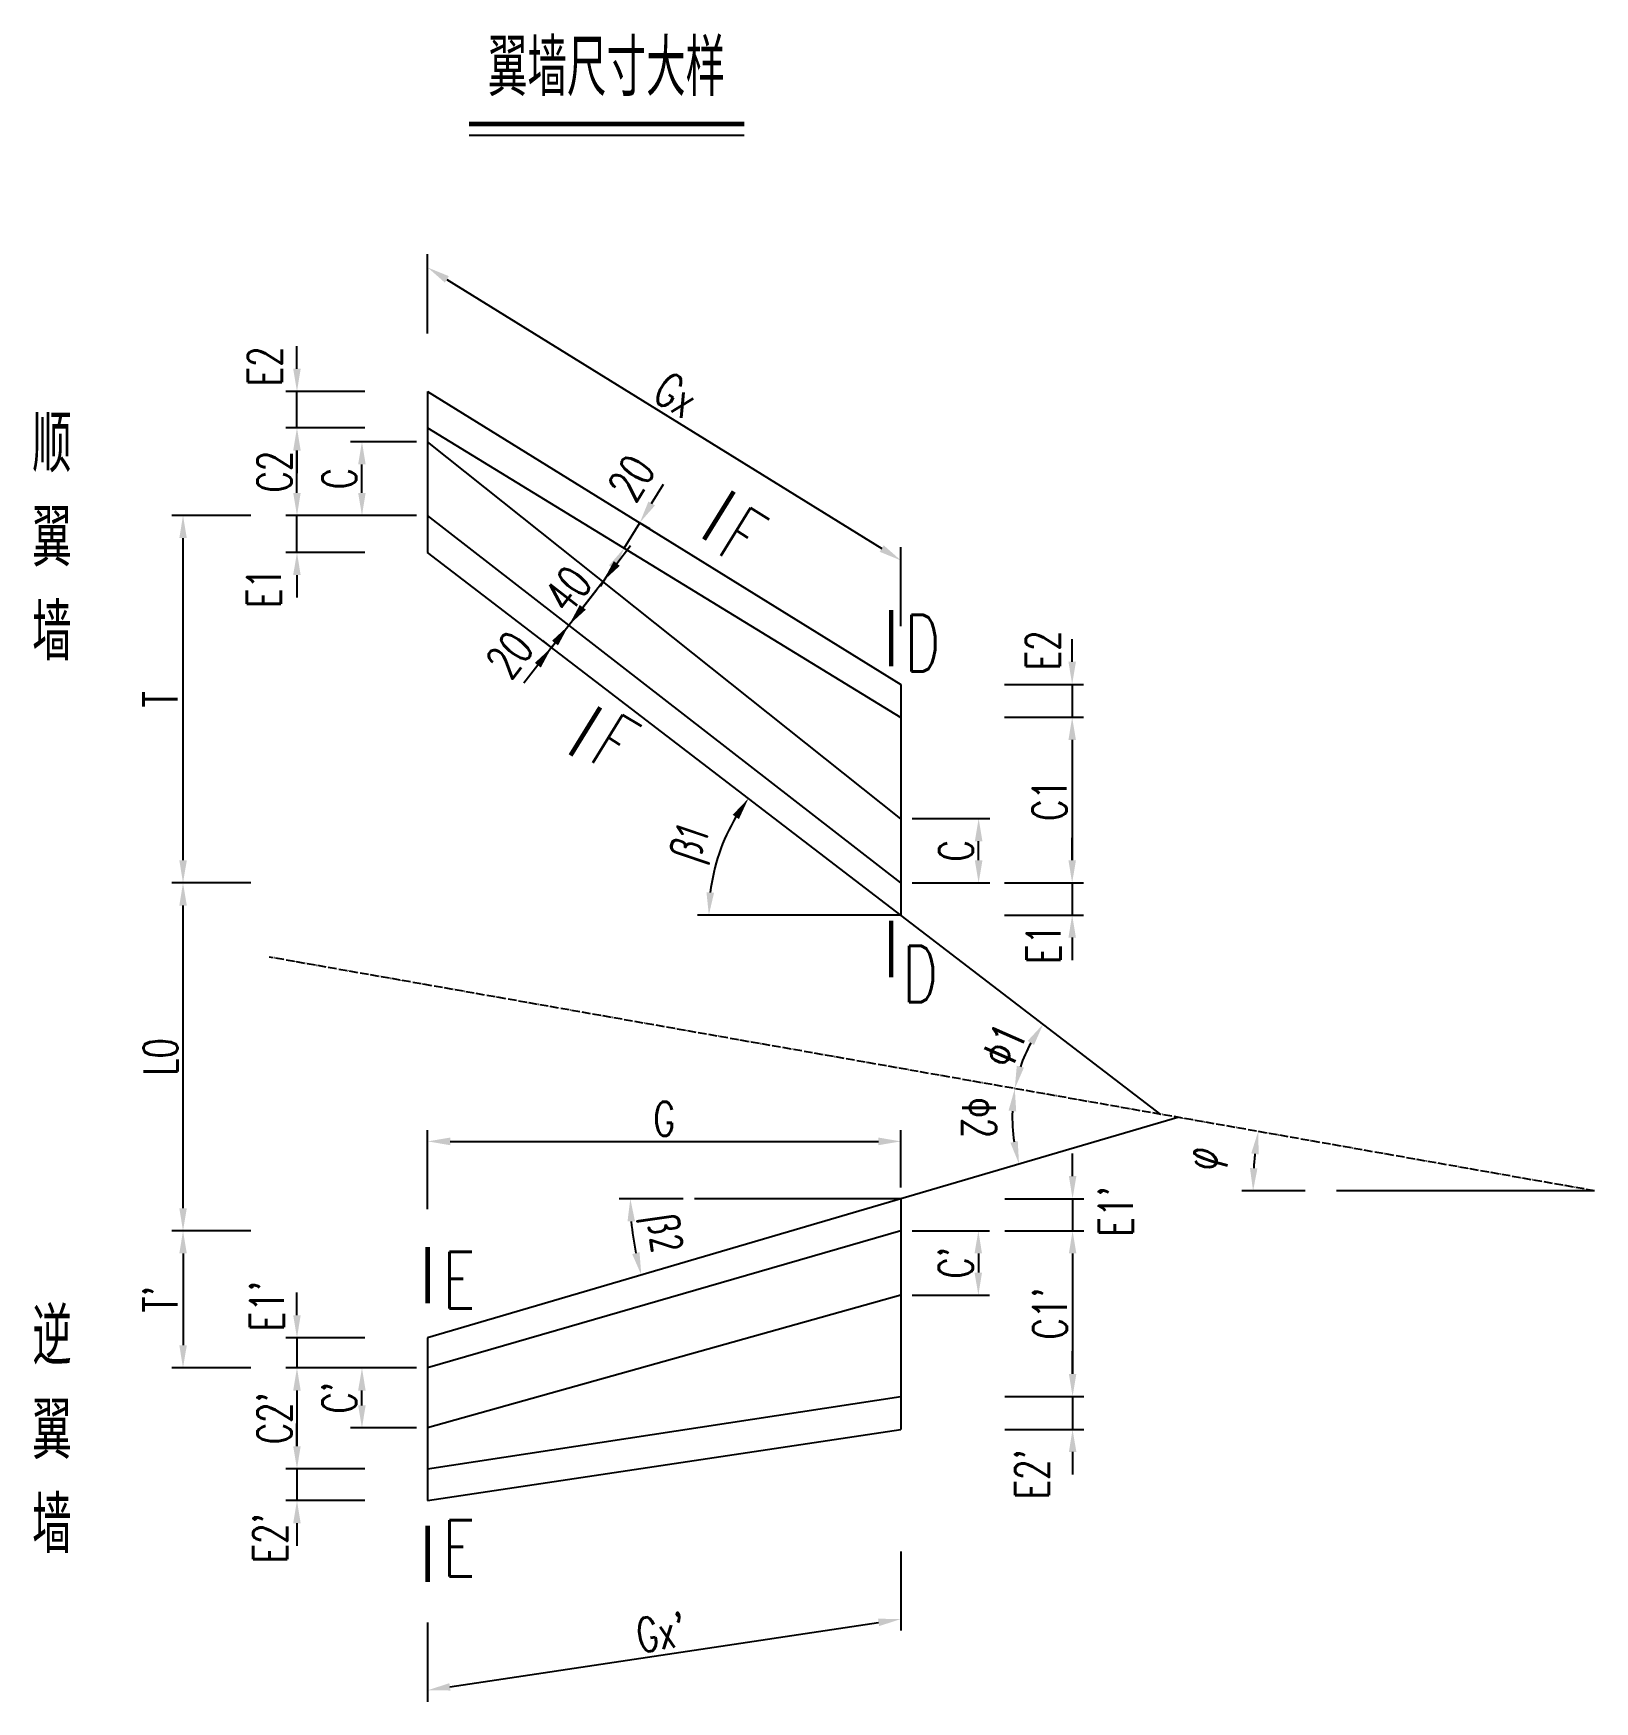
# Model space of a CAD drawing. Header units: millimetres. Extents: x -2053 to 14440, y -8588 to 380.
# Drawn here: x 751 to 1856, y -7816 to -6635 of the extents above; entities that cross this region are included whole.
import ezdxf
from ezdxf.enums import TextEntityAlignment as Align

# ---------------------------------------------------------------- set-up
doc = ezdxf.new("R2010")
doc.units = ezdxf.units.MM
doc.header["$LTSCALE"] = 0.25
doc.linetypes.add('ACAD_ISO04W100', pattern=[30, 24, -3, 0, -3])
for name, color, linetype in [('中心线', 3, 'ACAD_ISO04W100'), ('文字', 7, 'Continuous'), ('次轮廓线', 7, 'Continuous'), ('轮廓线', 1, 'Continuous')]:
    doc.layers.add(name, color=color, linetype=linetype)
doc.styles.get("Standard").update_dxf_attribs({"font": 'simplex1.shx', "width": 0.7, "bigfont": 'hztxt.shx'})
doc.dimstyles.new('1v80', dxfattribs={"dimscale": 8, "dimtxt": 3, "dimasz": 2, "dimexe": 1, "dimexo": 1, "dimgap": 0.5, "dimtad": 1, "dimdec": 1, "dimzin": 9, "dimdsep": 46, "dimtxsty": 'Standard', "dimcen": 0.5, "dimclrd": 256, "dimclre": 256, "dimclrt": 256, "dimadec": 1, "dimazin": 2, "dimtfac": 1, "dimtdec": 1, "dimtix": 1, "dimtmove": 2, "dimatfit": 3, "dimfxl": 0, "dimtolj": 1, "dimtzin": 0, "dimlwd": -1, "dimlwe": -1, "dimarcsym": 0})

# ---------------------------------------------------------------- blocks, each defined once
blk = doc.blocks.new('*D21')
at = {"layer": 'Defpoints', "color": 0}
for p in [(1030, -7002.7), (1241.9, -7202), (1287, -7259.3), (1365.1, -7259.3), (1549.2, -7400.4)]:
    blk.add_point(p, dxfattribs=at)
at = {"layer": '次轮廓线'}
blk.add_line((1277.1, -7259.3), (1221.1, -7259.3), dxfattribs=at)
blk.add_arc((1365.1, -7259.3), 135.9, 149.2944, 173.2525, dxfattribs=at)
for points in [[(1246, -7188.4), (1250.4, -7191.4), (1257.2, -7176.7)], [(1232.8, -7243.5), (1227.4, -7243.2), (1229.1, -7259.3)]]:
    blk.add_solid(points, dxfattribs=at)
at = {"layer": '次轮廓线', "insert": (1218.1, -7209.5), "char_height": 24, "attachment_point": 5, "rotation": 71.2735}
blk.add_mtext('\\A1;β1', dxfattribs=at)
blk = doc.blocks.new('*D22')
at = {"layer": 'Defpoints', "color": 0}
for p in [(1561.2, -7402.5), (1219, -7460.1), (1365.1, -7460.1), (1174.4, -7478.3), (1030, -7558.5)]:
    blk.add_point(p, dxfattribs=at)
at = {"layer": '次轮廓线'}
blk.add_line((1211, -7460.1), (1165.5, -7460.1), dxfattribs=at)
blk.add_arc((1365.1, -7460.1), 191.6, 184.7866, 191.5796, dxfattribs=at)
for points in [[(1171.5, -7476.2), (1176.8, -7476), (1173.5, -7460.1)], [(1180, -7497.9), (1174.8, -7499.2), (1181.3, -7514.1)]]:
    blk.add_solid(points, dxfattribs=at)
at = {"layer": '次轮廓线', "insert": (1194.5, -7484.6), "char_height": 24, "attachment_point": 5, "rotation": 278.1831}
blk.add_mtext('\\A1;β2', dxfattribs=at)
blk = doc.blocks.new('*D23')
at = {"layer": 'Defpoints', "color": 0}
for p in [(1030, -7002.7), (917.8, -7289), (1456.7, -7350.5), (1549.2, -7400.4), (1856.2, -7454.5)]:
    blk.add_point(p, dxfattribs=at)
at = {"layer": '次轮廓线'}
blk.add_arc((1549.2, -7400.4), 105.1, 151.2789, 161.2681, dxfattribs=at)
for points in [[(1454.8, -7348.4), (1459.3, -7351.3), (1465.8, -7336.5)], [(1452.2, -7367.3), (1447.1, -7366), (1445.7, -7382.1)]]:
    blk.add_solid(points, dxfattribs=at)
at = {"layer": '次轮廓线', "insert": (1438.2, -7351.6), "char_height": 24, "attachment_point": 5, "rotation": 66.2735}
blk.add_mtext('\\A1;Φ1', dxfattribs=at)
blk = doc.blocks.new('*D24')
at = {"layer": 'Defpoints', "color": 0}
for p in [(917.8, -7289), (1561.2, -7402.5), (1444.9, -7418), (1856.2, -7454.5), (1030, -7558.5)]:
    blk.add_point(p, dxfattribs=at)
at = {"layer": '次轮廓线'}
blk.add_arc((1561.2, -7402.5), 117.3, 177.8227, 188.5436, dxfattribs=at)
for points in [[(1441.3, -7397.7), (1446.7, -7398.3), (1445.7, -7382.1)], [(1447.8, -7419.3), (1442.6, -7420.5), (1448.7, -7435.5)]]:
    blk.add_solid(points, dxfattribs=at)
at = {"layer": '次轮廓线', "insert": (1420.4, -7402.9), "char_height": 24, "attachment_point": 5, "rotation": 270.1545}
blk.add_mtext('\\A1;Φ2', dxfattribs=at)
blk = doc.blocks.new('*D25')
at = {"layer": 'Defpoints', "color": 0}
for p in [(1010.7, -7305.4), (1616, -7426.4), (1659.3, -7454.5), (1856.2, -7454.5), (1856.2, -7454.5)]:
    blk.add_point(p, dxfattribs=at)
at = {"layer": '次轮廓线'}
blk.add_line((1651.3, -7454.5), (1606.4, -7454.5), dxfattribs=at)
blk.add_arc((1856.2, -7454.5), 241.9, 173.7907, 176.2093, dxfattribs=at)
for points in [[(1613.1, -7428), (1618.4, -7428.7), (1618, -7412.5)], [(1617.5, -7438.6), (1612.2, -7438.4), (1614.4, -7454.5)]]:
    blk.add_solid(points, dxfattribs=at)
at = {"layer": '次轮廓线', "insert": (1580.6, -7431.7), "char_height": 24, "attachment_point": 5, "rotation": 85.2637}
blk.add_mtext('\\A1;φ', dxfattribs=at)
blk = doc.blocks.new('*D26')
at = {"layer": 'Defpoints', "color": 0}
for p in [(1365.1, -7419.5), (1365.1, -7460.1), (1030, -7558.5)]:
    blk.add_point(p, dxfattribs=at)
at = {"layer": '次轮廓线'}
for p, q in [((1030, -7467.5), (1030, -7411.5)), ((1365.1, -7452.1), (1365.1, -7411.5)), ((1046, -7419.5), (1349.1, -7419.5))]:
    blk.add_line(p, q, dxfattribs=at)
for points in [[(1046, -7416.8), (1046, -7422.2), (1030, -7419.5)], [(1349.1, -7416.8), (1349.1, -7422.2), (1365.1, -7419.5)]]:
    blk.add_solid(points, dxfattribs=at)
at = {"layer": '次轮廓线', "insert": (1197.5, -7403.5), "char_height": 24, "attachment_point": 5}
blk.add_mtext('\\A1;G', dxfattribs=at)
blk = doc.blocks.new('*D27')
at = {"layer": 'Defpoints', "color": 0}
for p in [(1365.1, -7482.8), (856.8, -7579.8), (1030, -7579.8)]:
    blk.add_point(p, dxfattribs=at)
at = {"layer": '次轮廓线'}
for p, q in [((904.8, -7482.8), (848.8, -7482.8)), ((856.8, -7498.8), (856.8, -7563.8)), ((904.8, -7579.8), (848.8, -7579.8))]:
    blk.add_line(p, q, dxfattribs=at)
for points in [[(854.2, -7498.8), (859.5, -7498.8), (856.8, -7482.8)], [(854.2, -7563.8), (859.5, -7563.8), (856.8, -7579.8)]]:
    blk.add_solid(points, dxfattribs=at)
at = {"layer": '次轮廓线', "insert": (840.8, -7531.3), "char_height": 24, "attachment_point": 5, "rotation": 90}
blk.add_mtext("\\A1;T'", dxfattribs=at)
blk = doc.blocks.new('*D28')
at = {"layer": 'Defpoints', "color": 0}
for p in [(1030, -7558.5), (937.5, -7579.8), (1030, -7579.8)]:
    blk.add_point(p, dxfattribs=at)
at = {"layer": '次轮廓线'}
for p, q in [((937.5, -7542.5), (937.5, -7526.5)), ((985.5, -7558.5), (929.5, -7558.5)), ((937.5, -7558.5), (937.5, -7579.8)), ((985.5, -7579.8), (929.5, -7579.8)), ((937.5, -7595.8), (937.5, -7611.8))]:
    blk.add_line(p, q, dxfattribs=at)
for points in [[(934.8, -7542.5), (940.1, -7542.5), (937.5, -7558.5)], [(934.8, -7595.8), (940.1, -7595.8), (937.5, -7579.8)]]:
    blk.add_solid(points, dxfattribs=at)
at = {"layer": '次轮廓线', "insert": (916.2, -7536.1), "char_height": 24, "attachment_point": 5, "rotation": 90}
blk.add_mtext("\\A1;E1'", dxfattribs=at)
blk = doc.blocks.new('*D29')
at = {"layer": 'Defpoints', "color": 0}
for p in [(1030, -7579.8), (937.5, -7651.2), (1030, -7651.2)]:
    blk.add_point(p, dxfattribs=at)
at = {"layer": '次轮廓线'}
for p, q in [((985.5, -7579.8), (929.5, -7579.8)), ((937.5, -7595.8), (937.5, -7635.2)), ((985.5, -7651.2), (929.5, -7651.2))]:
    blk.add_line(p, q, dxfattribs=at)
for points in [[(934.8, -7595.8), (940.1, -7595.8), (937.5, -7579.8)], [(934.8, -7635.2), (940.1, -7635.2), (937.5, -7651.2)]]:
    blk.add_solid(points, dxfattribs=at)
at = {"layer": '次轮廓线', "insert": (921.5, -7615.5), "char_height": 24, "attachment_point": 5, "rotation": 90}
blk.add_mtext("\\A1;C2'", dxfattribs=at)
blk = doc.blocks.new('*D30')
at = {"layer": 'Defpoints', "color": 0}
for p in [(1030, -7651.2), (937.5, -7673.7), (1030, -7673.7)]:
    blk.add_point(p, dxfattribs=at)
at = {"layer": '次轮廓线'}
for p, q in [((937.5, -7635.2), (937.5, -7619.2)), ((985.5, -7651.2), (929.5, -7651.2)), ((937.5, -7651.2), (937.5, -7673.7)), ((985.5, -7673.7), (929.5, -7673.7)), ((937.5, -7689.7), (937.5, -7705.7))]:
    blk.add_line(p, q, dxfattribs=at)
for points in [[(934.8, -7635.2), (940.1, -7635.2), (937.5, -7651.2)], [(934.8, -7689.7), (940.1, -7689.7), (937.5, -7673.7)]]:
    blk.add_solid(points, dxfattribs=at)
at = {"layer": '次轮廓线', "insert": (918.5, -7700.4), "char_height": 24, "attachment_point": 5, "rotation": 90}
blk.add_mtext("\\A1;E2'", dxfattribs=at)
blk = doc.blocks.new('*D31')
at = {"layer": 'Defpoints', "color": 0}
for p in [(983.5, -7579.8), (1030, -7579.8), (1030, -7622.3)]:
    blk.add_point(p, dxfattribs=at)
at = {"layer": '次轮廓线'}
for p, q in [((1022, -7579.8), (975.5, -7579.8)), ((983.5, -7606.3), (983.5, -7595.8)), ((1022, -7622.3), (975.5, -7622.3))]:
    blk.add_line(p, q, dxfattribs=at)
for points in [[(980.8, -7595.8), (986.1, -7595.8), (983.5, -7579.8)], [(980.8, -7606.3), (986.1, -7606.3), (983.5, -7622.3)]]:
    blk.add_solid(points, dxfattribs=at)
at = {"layer": '次轮廓线', "insert": (967.5, -7601), "char_height": 24, "attachment_point": 5, "rotation": 90}
blk.add_mtext("\\A1;C'", dxfattribs=at)
blk = doc.blocks.new('*D32')
at = {"layer": 'Defpoints', "color": 0}
for p in [(1365.1, -7623.3), (1030, -7673.7), (1365.1, -7757.5)]:
    blk.add_point(p, dxfattribs=at)
at = {"layer": '次轮廓线'}
for p, q in [((1365.1, -7709.6), (1365.1, -7765.6)), ((1030, -7760), (1030, -7816)), ((1045.8, -7805.5), (1349.3, -7759.9))]:
    blk.add_line(p, q, dxfattribs=at)
for points in [[(1348.9, -7757.3), (1349.7, -7762.5), (1365.1, -7757.5)], [(1045.4, -7802.9), (1046.2, -7808.1), (1030, -7807.9)]]:
    blk.add_solid(points, dxfattribs=at)
at = {"layer": '次轮廓线', "insert": (1195.2, -7766.9), "char_height": 24, "attachment_point": 5, "rotation": 8.5453}
blk.add_mtext("\\A1;Gx'", dxfattribs=at)
blk = doc.blocks.new('*D33')
at = {"layer": 'Defpoints', "color": 0}
for p in [(1365.1, -7460.1), (1365.1, -7482.8), (1486.6, -7482.8)]:
    blk.add_point(p, dxfattribs=at)
at = {"layer": '次轮廓线'}
for p, q in [((1486.6, -7444.1), (1486.6, -7428.1)), ((1438.6, -7460.1), (1494.6, -7460.1)), ((1486.6, -7460.1), (1486.6, -7482.8)), ((1438.6, -7482.8), (1494.6, -7482.8)), ((1486.6, -7498.8), (1486.6, -7514.8))]:
    blk.add_line(p, q, dxfattribs=at)
for points in [[(1484, -7444.1), (1489.3, -7444.1), (1486.6, -7460.1)], [(1484, -7498.8), (1489.3, -7498.8), (1486.6, -7482.8)]]:
    blk.add_solid(points, dxfattribs=at)
at = {"layer": '次轮廓线', "insert": (1517.2, -7469.1), "char_height": 24, "attachment_point": 5, "rotation": 90}
blk.add_mtext("\\A1;E1'", dxfattribs=at)
blk = doc.blocks.new('*D34')
at = {"layer": 'Defpoints', "color": 0}
for p in [(1365.1, -7482.8), (1365.1, -7600), (1486.6, -7600)]:
    blk.add_point(p, dxfattribs=at)
at = {"layer": '次轮廓线'}
for p, q in [((1438.6, -7482.8), (1494.6, -7482.8)), ((1486.6, -7498.8), (1486.6, -7584)), ((1438.6, -7600), (1494.6, -7600))]:
    blk.add_line(p, q, dxfattribs=at)
for points in [[(1484, -7498.8), (1489.3, -7498.8), (1486.6, -7482.8)], [(1484, -7584), (1489.3, -7584), (1486.6, -7600)]]:
    blk.add_solid(points, dxfattribs=at)
at = {"layer": '次轮廓线', "insert": (1470.6, -7541.4), "char_height": 24, "attachment_point": 5, "rotation": 90}
blk.add_mtext("\\A1;C1'", dxfattribs=at)
blk = doc.blocks.new('*D35')
at = {"layer": 'Defpoints', "color": 0}
for p in [(1365.1, -7600), (1365.1, -7623.3), (1486.6, -7623.3)]:
    blk.add_point(p, dxfattribs=at)
at = {"layer": '次轮廓线'}
for p, q in [((1486.6, -7584), (1486.6, -7568)), ((1438.6, -7600), (1494.6, -7600)), ((1486.6, -7600), (1486.6, -7623.3)), ((1438.6, -7623.3), (1494.6, -7623.3)), ((1486.6, -7639.3), (1486.6, -7655.3))]:
    blk.add_line(p, q, dxfattribs=at)
for points in [[(1484, -7584), (1489.3, -7584), (1486.6, -7600)], [(1484, -7639.3), (1489.3, -7639.3), (1486.6, -7623.3)]]:
    blk.add_solid(points, dxfattribs=at)
at = {"layer": '次轮廓线', "insert": (1457.9, -7655.1), "char_height": 24, "attachment_point": 5, "rotation": 90}
blk.add_mtext("\\A1;E2'", dxfattribs=at)
blk = doc.blocks.new('*D36')
at = {"layer": 'Defpoints', "color": 0}
for p in [(1365.1, -7482.8), (1365.1, -7528.3), (1419.9, -7528.3)]:
    blk.add_point(p, dxfattribs=at)
at = {"layer": '次轮廓线'}
for p, q in [((1373.1, -7482.8), (1427.9, -7482.8)), ((1419.9, -7498.8), (1419.9, -7512.3)), ((1373.1, -7528.3), (1427.9, -7528.3))]:
    blk.add_line(p, q, dxfattribs=at)
for points in [[(1417.2, -7498.8), (1422.5, -7498.8), (1419.9, -7482.8)], [(1417.2, -7512.3), (1422.5, -7512.3), (1419.9, -7528.3)]]:
    blk.add_solid(points, dxfattribs=at)
at = {"layer": '次轮廓线', "insert": (1403.9, -7505.5), "char_height": 24, "attachment_point": 5, "rotation": 90}
blk.add_mtext("\\A1;C'", dxfattribs=at)
blk = doc.blocks.new('*D37')
at = {"layer": 'Defpoints', "color": 0}
for p in [(856.8, -7236.6), (1365.1, -7236.6), (1365.1, -7482.8)]:
    blk.add_point(p, dxfattribs=at)
at = {"layer": '次轮廓线'}
for p, q in [((904.8, -7236.6), (848.8, -7236.6)), ((856.8, -7466.8), (856.8, -7252.6)), ((904.8, -7482.8), (848.8, -7482.8))]:
    blk.add_line(p, q, dxfattribs=at)
for points in [[(854.2, -7252.6), (859.5, -7252.6), (856.8, -7236.6)], [(854.2, -7466.8), (859.5, -7466.8), (856.8, -7482.8)]]:
    blk.add_solid(points, dxfattribs=at)
at = {"layer": '次轮廓线', "insert": (840.8, -7359.7), "char_height": 24, "attachment_point": 5, "rotation": 90}
blk.add_mtext('\\A1;L0', dxfattribs=at)
blk = doc.blocks.new('*D38')
at = {"layer": 'Defpoints', "color": 0}
for p in [(856.8, -6976.6), (1030, -6976.6), (1365.1, -7236.6)]:
    blk.add_point(p, dxfattribs=at)
at = {"layer": '次轮廓线'}
for p, q in [((904.8, -6976.6), (848.8, -6976.6)), ((856.8, -7220.6), (856.8, -6992.6)), ((904.8, -7236.6), (848.8, -7236.6))]:
    blk.add_line(p, q, dxfattribs=at)
for points in [[(854.2, -6992.6), (859.5, -6992.6), (856.8, -6976.6)], [(854.2, -7220.6), (859.5, -7220.6), (856.8, -7236.6)]]:
    blk.add_solid(points, dxfattribs=at)
at = {"layer": '次轮廓线', "insert": (840.8, -7106.6), "char_height": 24, "attachment_point": 5, "rotation": 90}
blk.add_mtext('\\A1;T', dxfattribs=at)
blk = doc.blocks.new('*D39')
at = {"layer": 'Defpoints', "color": 0}
for p in [(937.5, -6976.6), (1030, -6976.6), (1030, -7002.7)]:
    blk.add_point(p, dxfattribs=at)
at = {"layer": '次轮廓线'}
for p, q in [((937.5, -6960.6), (937.5, -6944.6)), ((985.5, -6976.6), (929.5, -6976.6)), ((937.5, -7002.7), (937.5, -6976.6)), ((985.5, -7002.7), (929.5, -7002.7)), ((937.5, -7018.7), (937.5, -7034.7))]:
    blk.add_line(p, q, dxfattribs=at)
for points in [[(934.8, -6960.6), (940.1, -6960.6), (937.5, -6976.6)], [(934.8, -7018.7), (940.1, -7018.7), (937.5, -7002.7)]]:
    blk.add_solid(points, dxfattribs=at)
at = {"layer": '次轮廓线', "insert": (914.1, -7027.9), "char_height": 24, "attachment_point": 5, "rotation": 90}
blk.add_mtext('\\A1;E1', dxfattribs=at)
blk = doc.blocks.new('*D40')
at = {"layer": 'Defpoints', "color": 0}
for p in [(937.5, -6914.6), (1030, -6914.6), (1030, -6976.6)]:
    blk.add_point(p, dxfattribs=at)
at = {"layer": '次轮廓线'}
for p, q in [((985.5, -6914.6), (929.5, -6914.6)), ((937.5, -6960.6), (937.5, -6930.6)), ((985.5, -6976.6), (929.5, -6976.6))]:
    blk.add_line(p, q, dxfattribs=at)
for points in [[(934.8, -6930.6), (940.1, -6930.6), (937.5, -6914.6)], [(934.8, -6960.6), (940.1, -6960.6), (937.5, -6976.6)]]:
    blk.add_solid(points, dxfattribs=at)
at = {"layer": '次轮廓线', "insert": (921.5, -6945.6), "char_height": 24, "attachment_point": 5, "rotation": 90}
blk.add_mtext('\\A1;C2', dxfattribs=at)
blk = doc.blocks.new('*D41')
at = {"layer": 'Defpoints', "color": 0}
for p in [(937.5, -6888.8), (1030, -6888.8), (1030, -6914.6)]:
    blk.add_point(p, dxfattribs=at)
at = {"layer": '次轮廓线'}
for p, q in [((937.5, -6872.8), (937.5, -6856.8)), ((985.5, -6888.8), (929.5, -6888.8)), ((937.5, -6914.6), (937.5, -6888.8)), ((985.5, -6914.6), (929.5, -6914.6)), ((937.5, -6930.6), (937.5, -6946.6))]:
    blk.add_line(p, q, dxfattribs=at)
for points in [[(934.8, -6872.8), (940.1, -6872.8), (937.5, -6888.8)], [(934.8, -6930.6), (940.1, -6930.6), (937.5, -6914.6)]]:
    blk.add_solid(points, dxfattribs=at)
at = {"layer": '次轮廓线', "insert": (914.7, -6871), "char_height": 24, "attachment_point": 5, "rotation": 90}
blk.add_mtext('\\A1;E2', dxfattribs=at)
blk = doc.blocks.new('*D42')
at = {"layer": 'Defpoints', "color": 0}
for p in [(983.5, -6924.4), (1030, -6924.4), (1030, -6976.6)]:
    blk.add_point(p, dxfattribs=at)
at = {"layer": '次轮廓线'}
for p, q in [((1022, -6924.4), (975.5, -6924.4)), ((983.5, -6960.6), (983.5, -6940.4)), ((1022, -6976.6), (975.5, -6976.6))]:
    blk.add_line(p, q, dxfattribs=at)
for points in [[(980.8, -6940.4), (986.1, -6940.4), (983.5, -6924.4)], [(980.8, -6960.6), (986.1, -6960.6), (983.5, -6976.6)]]:
    blk.add_solid(points, dxfattribs=at)
at = {"layer": '次轮廓线', "insert": (967.5, -6950.5), "char_height": 24, "attachment_point": 5, "rotation": 90}
blk.add_mtext('\\A1;C', dxfattribs=at)
blk = doc.blocks.new('*D43')
at = {"layer": 'Defpoints', "color": 0}
for p in [(1030, -6888.8), (1365.1, -7008.4), (1365.1, -7096.1)]:
    blk.add_point(p, dxfattribs=at)
at = {"layer": '次轮廓线'}
for p, q in [((1030, -6847.7), (1030, -6791.7)), ((1043.6, -6809.5), (1351.5, -7000)), ((1365.1, -7055), (1365.1, -6999))]:
    blk.add_line(p, q, dxfattribs=at)
for points in [[(1045, -6807.2), (1042.2, -6811.8), (1030, -6801.1)], [(1352.9, -6997.7), (1350.1, -7002.3), (1365.1, -7008.4)]]:
    blk.add_solid(points, dxfattribs=at)
at = {"layer": '次轮廓线', "insert": (1206, -6891.1), "char_height": 24, "attachment_point": 5, "rotation": 328.2526}
blk.add_mtext('\\A1;Gx', dxfattribs=at)
blk = doc.blocks.new('*D44')
at = {"layer": 'Defpoints', "color": 0}
for p in [(1130, -7054.2), (1130, -7054.2), (1117.8, -7069.9)]:
    blk.add_point(p, dxfattribs=at)
at = {"layer": '次轮廓线'}
for p, q in [((1139.8, -7041.6), (1149.7, -7028.9)), ((1117.8, -7069.9), (1130, -7054.2)), ((1130, -7054.2), (1123.7, -7049.3)), ((1117.8, -7069.9), (1111.5, -7065)), ((1108, -7082.6), (1098.2, -7095.2))]:
    blk.add_line(p, q, dxfattribs=at)
for points in [[(1137.7, -7039.9), (1142, -7043.2), (1130, -7054.2)], [(1105.9, -7080.9), (1110.1, -7084.2), (1117.8, -7069.9)]]:
    blk.add_solid(points, dxfattribs=at)
at = {"layer": '次轮廓线', "insert": (1088.1, -7075.1), "char_height": 24, "attachment_point": 5, "rotation": 52.1867}
blk.add_mtext('\\A1;20', dxfattribs=at)
blk = doc.blocks.new('*D45')
at = {"layer": 'Defpoints', "color": 0}
for p in [(1154.1, -7023.2), (1156, -7024.7), (1130, -7054.2)]:
    blk.add_point(p, dxfattribs=at)
at = {"layer": '次轮廓线'}
for p, q in [((1163.9, -7010.6), (1173.7, -6997.9)), ((1130, -7054.2), (1154.1, -7023.2)), ((1154.1, -7023.2), (1147.8, -7018.3)), ((1130, -7054.2), (1123.7, -7049.3)), ((1120.2, -7066.8), (1110.4, -7079.5))]:
    blk.add_line(p, q, dxfattribs=at)
for points in [[(1161.8, -7008.9), (1166, -7012.2), (1154.1, -7023.2)], [(1118.1, -7065.2), (1122.3, -7068.5), (1130, -7054.2)]]:
    blk.add_solid(points, dxfattribs=at)
at = {"layer": '次轮廓线', "insert": (1129.4, -7028.9), "char_height": 24, "attachment_point": 5, "rotation": 52.1867}
blk.add_mtext('\\A1;40', dxfattribs=at)
blk = doc.blocks.new('*D46')
at = {"layer": 'Defpoints', "color": 0}
for p in [(1174.1, -6977.9), (1180.2, -6981.7), (1163, -6995.9)]:
    blk.add_point(p, dxfattribs=at)
at = {"layer": '次轮廓线'}
for p, q in [((1188.6, -6968.1), (1197, -6954.5)), ((1169.1, -6999.7), (1180.2, -6981.7)), ((1180.2, -6981.7), (1187, -6985.9)), ((1169.1, -6999.7), (1175.9, -7003.9)), ((1160.6, -7013.3), (1152.2, -7026.9))]:
    blk.add_line(p, q, dxfattribs=at)
for points in [[(1186.3, -6966.7), (1190.9, -6969.5), (1180.2, -6981.7)], [(1158.4, -7011.9), (1162.9, -7014.7), (1169.1, -6999.7)]]:
    blk.add_solid(points, dxfattribs=at)
at = {"layer": '次轮廓线', "insert": (1174.3, -6950), "char_height": 24, "attachment_point": 5, "rotation": 58.2526}
blk.add_mtext('\\A1;20', dxfattribs=at)
blk = doc.blocks.new('*D47')
at = {"layer": 'Defpoints', "color": 0}
for p in [(1365.1, -7096.1), (1365.1, -7119.4), (1486.3, -7119.4)]:
    blk.add_point(p, dxfattribs=at)
at = {"layer": '次轮廓线'}
for p, q in [((1486.3, -7080.1), (1486.3, -7064.1)), ((1438.3, -7096.1), (1494.3, -7096.1)), ((1486.3, -7096.1), (1486.3, -7119.4)), ((1438.3, -7119.4), (1494.3, -7119.4)), ((1486.3, -7135.4), (1486.3, -7151.4))]:
    blk.add_line(p, q, dxfattribs=at)
for points in [[(1483.7, -7080.1), (1489, -7080.1), (1486.3, -7096.1)], [(1483.7, -7135.4), (1489, -7135.4), (1486.3, -7119.4)]]:
    blk.add_solid(points, dxfattribs=at)
at = {"layer": '次轮廓线', "insert": (1465.5, -7072), "char_height": 24, "attachment_point": 5, "rotation": 90}
blk.add_mtext('\\A1;E2', dxfattribs=at)
blk = doc.blocks.new('*D48')
at = {"layer": 'Defpoints', "color": 0}
for p in [(1365.1, -7119.4), (1365.1, -7236.6), (1486.3, -7236.6)]:
    blk.add_point(p, dxfattribs=at)
at = {"layer": '次轮廓线'}
for p, q in [((1438.3, -7119.4), (1494.3, -7119.4)), ((1486.3, -7135.4), (1486.3, -7220.6)), ((1438.3, -7236.6), (1494.3, -7236.6))]:
    blk.add_line(p, q, dxfattribs=at)
for points in [[(1483.7, -7135.4), (1489, -7135.4), (1486.3, -7119.4)], [(1483.7, -7220.6), (1489, -7220.6), (1486.3, -7236.6)]]:
    blk.add_solid(points, dxfattribs=at)
at = {"layer": '次轮廓线', "insert": (1470.3, -7178), "char_height": 24, "attachment_point": 5, "rotation": 90}
blk.add_mtext('\\A1;C1', dxfattribs=at)
blk = doc.blocks.new('*D49')
at = {"layer": 'Defpoints', "color": 0}
for p in [(1365.1, -7236.6), (1365.1, -7259.3), (1486.3, -7259.3)]:
    blk.add_point(p, dxfattribs=at)
at = {"layer": '次轮廓线'}
for p, q in [((1486.3, -7220.6), (1486.3, -7204.6)), ((1438.3, -7236.6), (1494.3, -7236.6)), ((1486.3, -7236.6), (1486.3, -7259.3)), ((1438.3, -7259.3), (1494.3, -7259.3)), ((1486.3, -7275.3), (1486.3, -7291.3))]:
    blk.add_line(p, q, dxfattribs=at)
for points in [[(1483.7, -7220.6), (1489, -7220.6), (1486.3, -7236.6)], [(1483.7, -7275.3), (1489, -7275.3), (1486.3, -7259.3)]]:
    blk.add_solid(points, dxfattribs=at)
at = {"layer": '次轮廓线', "insert": (1466, -7279.9), "char_height": 24, "attachment_point": 5, "rotation": 90}
blk.add_mtext('\\A1;E1', dxfattribs=at)
blk = doc.blocks.new('*D50')
at = {"layer": 'Defpoints', "color": 0}
for p in [(1365.1, -7191.1), (1420.1, -7191.1), (1365.1, -7236.6)]:
    blk.add_point(p, dxfattribs=at)
at = {"layer": '次轮廓线'}
for p, q in [((1373.1, -7191.1), (1428.1, -7191.1)), ((1420.1, -7220.6), (1420.1, -7207.1)), ((1373.1, -7236.6), (1428.1, -7236.6))]:
    blk.add_line(p, q, dxfattribs=at)
for points in [[(1417.4, -7207.1), (1422.8, -7207.1), (1420.1, -7191.1)], [(1417.4, -7220.6), (1422.8, -7220.6), (1420.1, -7236.6)]]:
    blk.add_solid(points, dxfattribs=at)
at = {"layer": '次轮廓线', "insert": (1404.1, -7213.9), "char_height": 24, "attachment_point": 5, "rotation": 90}
blk.add_mtext('\\A1;C', dxfattribs=at)

msp = doc.modelspace()

# ---------------------------------------------------------------- linework, layer by layer
at = {"layer": '中心线'}
msp.add_line((1856.24, -7454.51), (917.83, -7289.05), dxfattribs=at)
at = {"layer": '文字'}
msp.add_line((1059.31, -6707.55), (1254.1, -6707.55), dxfattribs=at)
at = {"layer": '文字', "const_width": 3.2}
for points in [[(1059.31, -6699.55), (1254.1, -6699.55)], [(1225.68, -6993.62), (1246.73, -6959.61)], [(1358.14, -7083.41), (1358.14, -7043.41)], [(1131.17, -7146.38), (1152.21, -7112.36)], [(1358.14, -7303.4), (1358.14, -7263.4)], [(1030, -7534.2), (1030, -7494.2)], [(1030, -7731.39), (1030, -7691.39)]]:
    msp.add_lwpolyline(points, dxfattribs=at)
at = {"layer": '次轮廓线'}
for p, q in [((1365.09, -7259.35), (1263.12, -7259.35)), ((1365.09, -7460.08), (1219.04, -7460.08)), ((1856.24, -7454.51), (1673.56, -7454.51))]:
    msp.add_line(p, q, dxfattribs=at)
at = {"layer": '轮廓线'}
for p, q in [((1030, -6888.76), (1030, -7002.66)), ((1030, -6888.76), (1365.09, -7096.09)), ((1030, -6914.63), (1365.09, -7119.42)), ((1365.09, -7191.14), (1030, -6924.38)), ((1365.09, -7236.61), (1030, -6976.57)), ((1549.19, -7400.37), (1030, -7002.66)), ((1365.09, -7096.09), (1365.09, -7259.35)), ((1561.19, -7402.49), (1030, -7558.49)), ((1365.09, -7460.08), (1365.09, -7623.33)), ((1365.09, -7482.81), (1030, -7579.76)), ((1365.09, -7528.28), (1030, -7622.32)), ((1030, -7558.49), (1030, -7673.68)), ((1030, -7651.21), (1365.09, -7600.01)), ((1030, -7673.68), (1365.09, -7623.33))]:
    msp.add_line(p, q, dxfattribs=at)

# ---------------------------------------------------------------- texts
at = {"layer": '文字', "width": 0.7}
msp.add_text('翼墙尺寸大样', height=40, dxfattribs=at).set_placement((1156.65, -6691.71), align=Align.BOTTOM_CENTER)
for p in [(1253.22, -6991.26), (1162.61, -7137.7)]:
    msp.add_text('F', height=40, rotation=328.25259, dxfattribs=at).set_placement(p, align=Align.MIDDLE_CENTER)
for s, p in [('D', (1380.32, -7066.91)), ('D', (1378.77, -7301.07)), ('E', (1052.18, -7517.7)), ('E', (1052.18, -7707.47))]:
    msp.add_text(s, height=40, dxfattribs=at).set_placement(p, align=Align.MIDDLE_CENTER)
at = {"layer": '文字', "char_height": 40, "width": 37.1996, "attachment_point": 1}
for s, insert in [('顺翼墙', (750, -6905.87)), ('逆翼墙', (750, -7537.53))]:
    msp.add_mtext(s, dxfattribs=dict(at, insert=insert))

# ---------------------------------------------------------------- dimensions: what is measured, and where the dimension line sits
at = {"layer": '次轮廓线'}
for p1, p2, distance, text, picture, middle in [((1030, -6888.76), (1365.09, -7096.09), 74.55, 'Gx', '*D43', (1205.96, -6891.15)), ((1030, -7673.68), (1365.09, -7623.33), -132.7, "Gx'", '*D32', (1195.17, -7766.87))]:
    dim = msp.add_aligned_dim(p1=p1, p2=p2, distance=distance, text=text, dimstyle='1v80', dxfattribs=at)
    dim.commit()
    dim.dimension.update_dxf_attribs({"geometry": picture, "text_midpoint": middle})
for base, p1, p2, angle, text, picture, middle, dimtype in [((937.46, -6888.76), (1030, -6914.63), (1030, -6888.76), 90, 'E2', '*D41', (914.74, -6870.99), 160), ((1180.18, -6981.68), (1163.02, -6995.92), (1174.14, -6977.94), 58.25259, '20', '*D46', (1174.26, -6949.98), 161), ((937.46, -6976.57), (1030, -7002.66), (1030, -6976.57), 90, 'E1', '*D39', (914.14, -7027.9), 160), ((1130.04, -7054.2), (1117.83, -7069.94), (1130.04, -7054.2), 52.18669, '20', '*D44', (1088.08, -7075.09), 161), ((1486.32, -7119.42), (1365.09, -7096.09), (1365.09, -7119.42), 90, 'E2', '*D47', (1465.54, -7072), 160), ((1486.32, -7259.35), (1365.09, -7236.61), (1365.09, -7259.35), 90, 'E1', '*D49', (1466.04, -7279.87), 160), ((1486.62, -7482.81), (1365.09, -7460.08), (1365.09, -7482.81), 90, "E1'", '*D33', (1517.18, -7469.14), 160), ((937.46, -7579.76), (1030, -7558.49), (1030, -7579.76), 90, "E1'", '*D28', (916.18, -7536.14), 160), ((1486.62, -7623.33), (1365.09, -7600.01), (1365.09, -7623.33), 90, "E2'", '*D35', (1457.89, -7655.11), 160), ((937.46, -7673.68), (1030, -7651.21), (1030, -7673.68), 90, "E2'", '*D30', (918.52, -7700.37), 160)]:
    dim = msp.add_linear_dim(base=base, p1=p1, p2=p2, angle=angle, text=text, dimstyle='1v80', dxfattribs=at)
    dim.commit()
    dim.dimension.update_dxf_attribs({"geometry": picture, "text_midpoint": middle, "dimtype": dimtype})
for base, p1, p2, angle, text, picture, middle in [((937.46, -6914.63), (1030, -6976.57), (1030, -6914.63), 90, 'C2', '*D40', (921.46, -6945.6)), ((983.47, -6924.38), (1030, -6976.57), (1030, -6924.38), 90, 'C', '*D42', (967.47, -6950.47)), ((856.82, -6976.57), (1365.09, -7236.61), (1030, -6976.57), 90, 'T', '*D38', (840.82, -7106.59)), ((1154.09, -7023.2), (1130.04, -7054.2), (1155.96, -7024.66), 232.18669, '40', '*D45', (1129.43, -7028.89)), ((1486.32, -7236.61), (1365.09, -7119.42), (1365.09, -7236.61), 90, 'C1', '*D48', (1470.32, -7178.02)), ((1420.09, -7191.14), (1365.09, -7236.61), (1365.09, -7191.14), 90, 'C', '*D50', (1404.09, -7213.88)), ((856.82, -7236.61), (1365.09, -7482.81), (1365.09, -7236.61), 90, 'L0', '*D37', (840.82, -7359.71)), ((856.82, -7579.76), (1365.09, -7482.81), (1030, -7579.76), 90, "T'", '*D27', (840.82, -7531.29)), ((1486.62, -7600.01), (1365.09, -7482.81), (1365.09, -7600.01), 90, "C1'", '*D34', (1470.62, -7541.41)), ((1419.88, -7528.28), (1365.09, -7482.81), (1365.09, -7528.28), 90, "C'", '*D36', (1403.88, -7505.55)), ((937.46, -7651.21), (1030, -7579.76), (1030, -7651.21), 90, "C2'", '*D29', (921.46, -7615.49)), ((983.47, -7579.76), (1030, -7622.32), (1030, -7579.76), 90, "C'", '*D31', (967.47, -7601.04))]:
    dim = msp.add_linear_dim(base=base, p1=p1, p2=p2, angle=angle, text=text, dimstyle='1v80', dxfattribs=at)
    dim.commit()
    dim.dimension.update_dxf_attribs({"geometry": picture, "text_midpoint": middle})
for base, line1, line2, text, picture, middle in [((1456.66, -7350.55), ((1549.19, -7400.37), (1030, -7002.66)), ((1856.24, -7454.51), (917.83, -7289.05)), 'Φ1', '*D23', (1438.25, -7351.61)), ((1241.85, -7201.96), ((1549.19, -7400.37), (1030, -7002.66)), ((1365.09, -7259.35), (1286.98, -7259.35)), 'β1', '*D21', (1218.15, -7209.53)), ((1174.38, -7478.29), ((1561.19, -7402.49), (1030, -7558.49)), ((1365.09, -7460.08), (1219.04, -7460.08)), 'β2', '*D22', (1194.48, -7484.61))]:
    dim = msp.add_angular_dim_2l(base=base, line1=line1, line2=line2, text=text, dimstyle='1v80', dxfattribs=at)
    dim.commit()
    dim.dimension.update_dxf_attribs({"geometry": picture, "text_midpoint": middle})
for base, line1, line2, text, picture, middle in [((1444.94, -7417.95), ((1561.19, -7402.49), (1030, -7558.49)), ((1856.24, -7454.51), (917.83, -7289.05)), 'Φ2', '*D24', (1420.39, -7402.87)), ((1615.99, -7426.43), ((1856.24, -7454.51), (1010.7, -7305.42)), ((1856.24, -7454.51), (1659.31, -7454.51)), 'φ', '*D25', (1580.63, -7431.68))]:
    dim = msp.add_angular_dim_2l(base=base, line1=line1, line2=line2, text=text, dimstyle='1v80', dxfattribs=at)
    dim.commit()
    dim.dimension.update_dxf_attribs({"geometry": picture, "text_midpoint": middle, "dimtype": 162})
dim = msp.add_linear_dim(base=(1365.09, -7419.5), p1=(1030, -7558.49), p2=(1365.09, -7460.08), text='G', dimstyle='1v80', dxfattribs=at)
dim.commit()
dim.dimension.update_dxf_attribs({"geometry": '*D26', "text_midpoint": (1197.55, -7403.5)})

doc.saveas('drawing.dxf')
